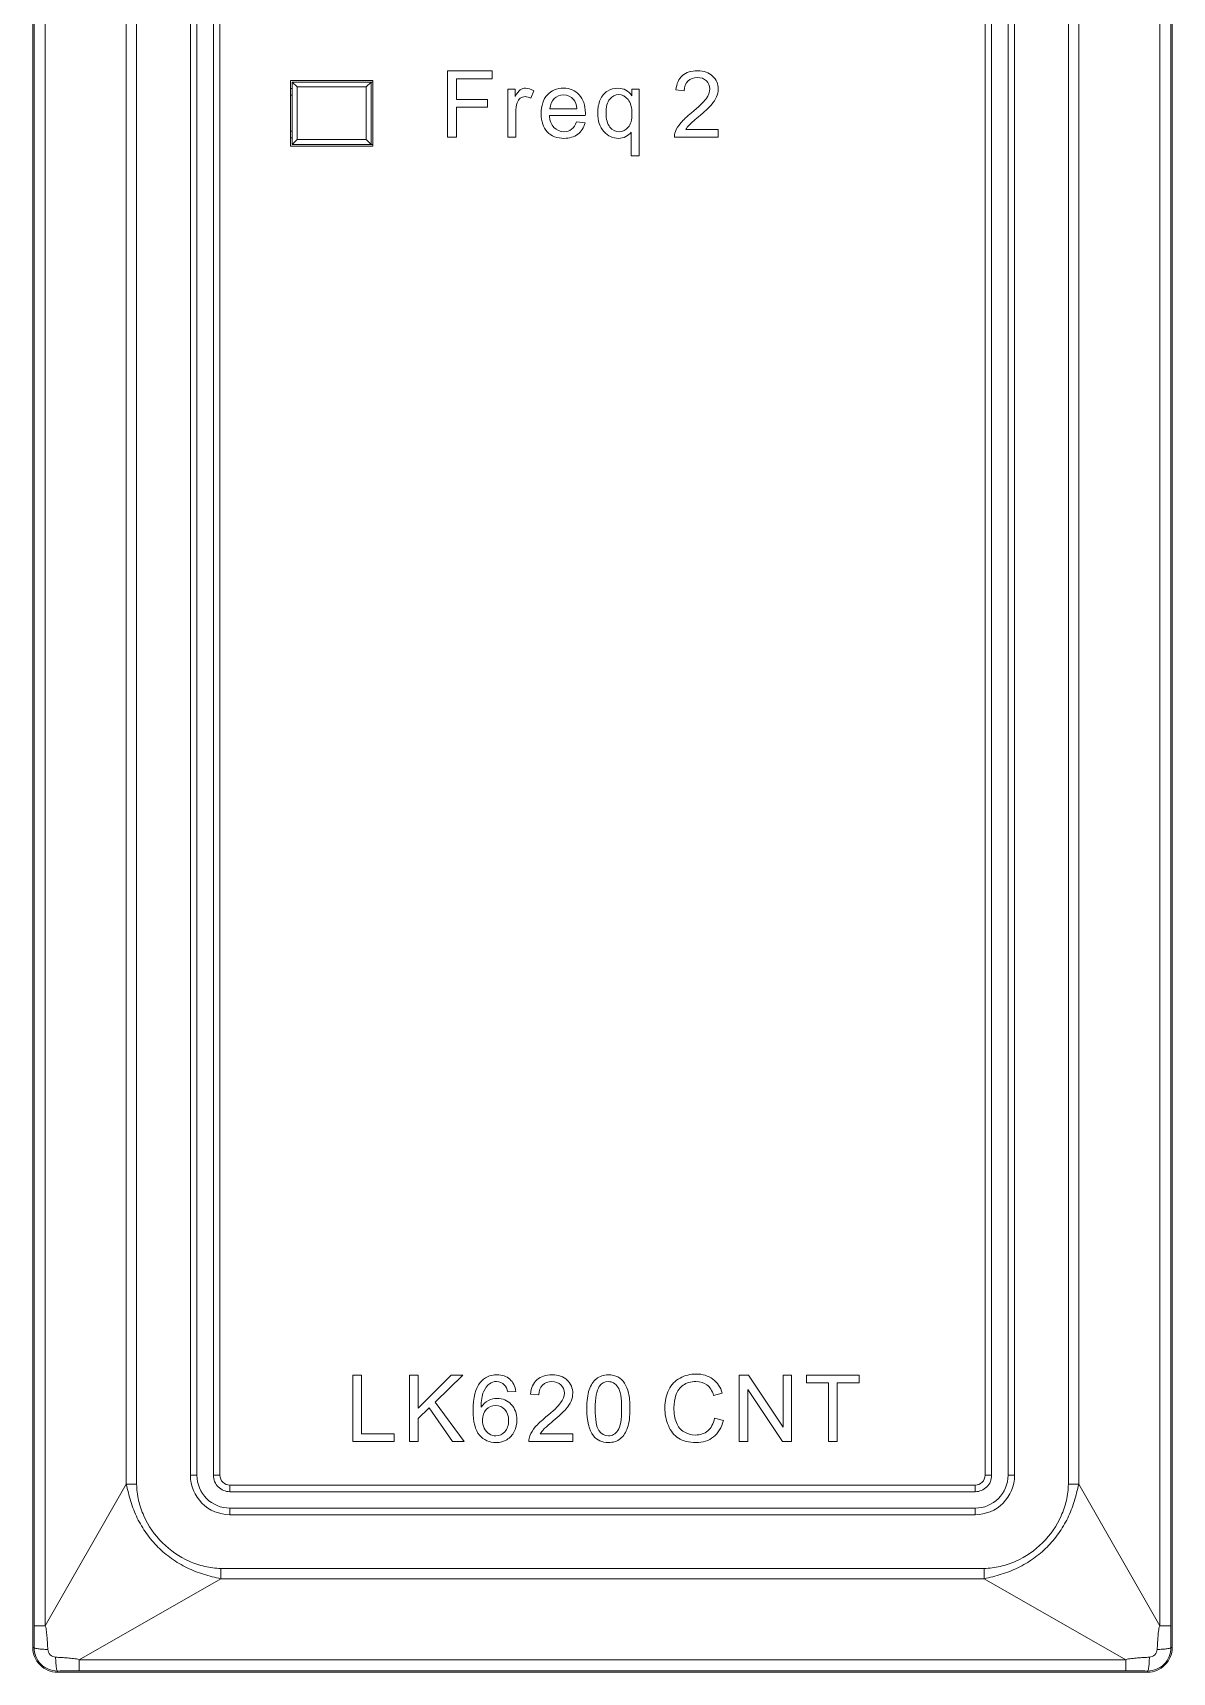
# Model space of a CAD drawing. Header units: millimetres. Extents: x 33157 to 59611, y -29750 to 1750.
# Drawn here: x 53795.77 to 53830.47, y 553.22 to 603.17 of the extents above; entities that cross this region are included whole.
import ezdxf

# ---------------------------------------------------------------- set-up
doc = ezdxf.new("R2010")
doc.units = ezdxf.units.MM
doc.layers.get('0').update_dxf_attribs({"lineweight": 18})

msp = doc.modelspace()

# ---------------------------------------------------------------- linework, layer by layer
at = {"lineweight": 9}
for p, q in [((53795.773, 652.47), (53795.773, 553.97)), ((53830.473, 652.47), (53830.473, 553.97)), ((53795.81, 651.806), (53795.81, 554.634)), ((53796.152, 651.806), (53796.152, 554.634)), ((53830.093, 651.806), (53830.093, 554.634)), ((53830.435, 651.806), (53830.435, 554.634)), ((53798.619, 647.49), (53798.619, 558.951)), ((53798.935, 647.49), (53798.935, 558.951)), ((53827.31, 647.49), (53827.31, 558.951)), ((53827.627, 647.49), (53827.627, 558.951)), ((53800.573, 647.22), (53800.573, 559.22)), ((53800.773, 647.22), (53800.773, 559.22)), ((53801.273, 647.22), (53801.273, 559.22)), ((53801.473, 647.22), (53801.473, 559.22)), ((53824.773, 647.22), (53824.773, 559.22)), ((53824.973, 647.22), (53824.973, 559.22)), ((53825.473, 647.22), (53825.473, 559.22)), ((53825.673, 647.22), (53825.673, 559.22)), ((53803.623, 601.72), (53803.623, 599.72)), ((53803.673, 601.67), (53803.673, 599.77)), ((53803.823, 601.52), (53803.823, 599.92)), ((53805.923, 601.52), (53805.923, 599.92)), ((53806.073, 601.67), (53806.073, 599.77)), ((53806.123, 601.72), (53806.123, 599.72)), ((53798.619, 558.951), (53798.619, 558.951)), ((53798.935, 558.951), (53798.935, 558.951)), ((53800.773, 559.22), (53800.773, 559.22)), ((53801.473, 559.22), (53801.473, 559.22)), ((53824.973, 559.22), (53824.973, 559.22)), ((53825.673, 559.22), (53825.673, 559.22)), ((53827.627, 558.951), (53827.627, 558.951)), ((53801.773, 558.92), (53801.773, 558.92)), ((53801.773, 558.92), (53801.773, 558.72)), ((53824.473, 558.92), (53824.473, 558.92)), ((53824.473, 558.92), (53824.473, 558.92)), ((53824.473, 558.92), (53824.473, 558.72)), ((53824.473, 558.72), (53824.473, 558.72)), ((53801.773, 558.22), (53801.773, 558.22)), ((53801.773, 558.22), (53801.773, 558.02)), ((53824.473, 558.22), (53824.473, 558.22)), ((53824.473, 558.22), (53824.473, 558.22)), ((53824.473, 558.22), (53824.473, 558.02)), ((53824.473, 558.02), (53824.473, 558.02)), ((53801.503, 556.383), (53801.503, 556.383)), ((53801.503, 556.383), (53801.503, 556.066)), ((53801.503, 556.066), (53801.503, 556.066)), ((53824.742, 556.383), (53824.742, 556.383)), ((53824.742, 556.383), (53824.742, 556.383)), ((53824.742, 556.383), (53824.742, 556.066)), ((53824.742, 556.066), (53824.742, 556.066)), ((53796.152, 554.634), (53796.152, 554.634)), ((53830.435, 554.634), (53830.435, 554.634)), ((53795.809, 553.97), (53795.809, 553.97)), ((53830.473, 553.97), (53830.473, 553.97)), ((53797.187, 553.6), (53797.187, 553.6)), ((53797.187, 553.6), (53797.187, 553.258)), ((53829.058, 553.6), (53829.058, 553.6)), ((53829.058, 553.6), (53829.058, 553.6)), ((53829.058, 553.6), (53829.058, 553.258)), ((53796.523, 553.257), (53796.523, 553.257)), ((53796.523, 553.257), (53796.523, 553.22)), ((53829.058, 553.258), (53829.058, 553.258)), ((53829.723, 553.257), (53829.723, 553.257)), ((53829.723, 553.257), (53829.723, 553.22)), ((53829.723, 553.22), (53829.723, 553.22))]:
    msp.add_line(p, q, dxfattribs=at)
for points, knots in [([(53808.404, 599.986), (53808.404, 599.986), (53808.404, 602.007), (53808.404, 602.007), (53808.404, 602.007), (53809.767, 602.007), (53809.767, 602.007), (53809.767, 602.007), (53809.767, 601.77), (53809.767, 601.77), (53809.767, 601.77), (53808.672, 601.77), (53808.672, 601.77), (53808.672, 601.77), (53808.672, 601.14), (53808.672, 601.14), (53808.672, 601.14), (53809.62, 601.14), (53809.62, 601.14), (53809.62, 601.14), (53809.62, 600.903), (53809.62, 600.903), (53809.62, 600.903), (53808.672, 600.903), (53808.672, 600.903), (53808.672, 600.903), (53808.672, 599.986), (53808.672, 599.986), (53808.672, 599.986), (53808.404, 599.986), (53808.404, 599.986)], [0, 0, 0, 0, 136748.721466, 136748.721466, 136748.721466, 273497.442932, 273497.442932, 273497.442932, 410246.164398, 410246.164398, 410246.164398, 546994.885864, 546994.885864, 546994.885864, 683743.607331, 683743.607331, 683743.607331, 820492.328797, 820492.328797, 820492.328797, 957241.050263, 957241.050263, 957241.050263, 1093989.771729, 1093989.771729, 1093989.771729, 1230738.493195, 1230738.493195, 1230738.493195, 1367487.214661, 1367487.214661, 1367487.214661, 1367487.214661]), ([(53816.649, 600.223), (53816.649, 600.223), (53816.649, 599.986), (53816.649, 599.986), (53816.649, 599.986), (53815.312, 599.986), (53815.312, 599.986), (53815.31, 600.046), (53815.32, 600.103), (53815.341, 600.159), (53815.375, 600.25), (53815.43, 600.339), (53815.506, 600.427), (53815.582, 600.515), (53815.69, 600.617), (53815.83, 600.732), (53816.049, 600.912), (53816.198, 601.055), (53816.275, 601.16), (53816.353, 601.266), (53816.392, 601.365), (53816.392, 601.459), (53816.392, 601.558), (53816.357, 601.64), (53816.287, 601.708), (53816.216, 601.775), (53816.124, 601.809), (53816.011, 601.809), (53815.891, 601.809), (53815.795, 601.774), (53815.723, 601.702), (53815.651, 601.631), (53815.615, 601.532), (53815.614, 601.406), (53815.614, 601.406), (53815.36, 601.431), (53815.36, 601.431), (53815.377, 601.621), (53815.443, 601.766), (53815.557, 601.866), (53815.671, 601.965), (53815.824, 602.015), (53816.016, 602.015), (53816.21, 602.015), (53816.364, 601.962), (53816.477, 601.854), (53816.59, 601.746), (53816.646, 601.613), (53816.646, 601.454), (53816.646, 601.373), (53816.63, 601.293), (53816.597, 601.215), (53816.564, 601.137), (53816.509, 601.054), (53816.432, 600.968), (53816.355, 600.882), (53816.227, 600.763), (53816.05, 600.612), (53815.9, 600.487), (53815.805, 600.402), (53815.762, 600.358), (53815.72, 600.313), (53815.685, 600.268), (53815.657, 600.223), (53815.657, 600.223), (53816.649, 600.223), (53816.649, 600.223)], [0, 0, 0, 0, 132639.013746, 132639.013746, 132639.013746, 265278.027493, 265278.027493, 265278.027493, 397917.041239, 397917.041239, 397917.041239, 530556.054986, 530556.054986, 530556.054986, 663195.068732, 663195.068732, 663195.068732, 795834.082478, 795834.082478, 795834.082478, 928473.096225, 928473.096225, 928473.096225, 1061112.109971, 1061112.109971, 1061112.109971, 1193751.123718, 1193751.123718, 1193751.123718, 1326390.137464, 1326390.137464, 1326390.137464, 1459029.15121, 1459029.15121, 1459029.15121, 1591668.164957, 1591668.164957, 1591668.164957, 1724307.178703, 1724307.178703, 1724307.178703, 1856946.19245, 1856946.19245, 1856946.19245, 1989585.206196, 1989585.206196, 1989585.206196, 2122224.219942, 2122224.219942, 2122224.219942, 2254863.233689, 2254863.233689, 2254863.233689, 2387502.247435, 2387502.247435, 2387502.247435, 2520141.261182, 2520141.261182, 2520141.261182, 2652780.274928, 2652780.274928, 2652780.274928, 2785419.288674, 2785419.288674, 2785419.288674, 2918058.302421, 2918058.302421, 2918058.302421, 2918058.302421]), ([(53810.236, 599.986), (53810.236, 599.986), (53810.236, 601.451), (53810.236, 601.451), (53810.236, 601.451), (53810.459, 601.451), (53810.459, 601.451), (53810.459, 601.451), (53810.459, 601.227), (53810.459, 601.227), (53810.516, 601.33), (53810.569, 601.399), (53810.617, 601.432), (53810.666, 601.465), (53810.719, 601.482), (53810.777, 601.482), (53810.861, 601.482), (53810.946, 601.456), (53811.032, 601.403), (53811.032, 601.403), (53810.944, 601.174), (53810.944, 601.174), (53810.884, 601.208), (53810.824, 601.225), (53810.763, 601.225), (53810.709, 601.225), (53810.661, 601.209), (53810.618, 601.176), (53810.575, 601.144), (53810.545, 601.099), (53810.526, 601.041), (53810.498, 600.953), (53810.485, 600.856), (53810.485, 600.751), (53810.485, 600.751), (53810.485, 599.986), (53810.485, 599.986), (53810.485, 599.986), (53810.236, 599.986), (53810.236, 599.986)], [0, 0, 0, 0, 135031.786244, 135031.786244, 135031.786244, 270063.572489, 270063.572489, 270063.572489, 405095.358733, 405095.358733, 405095.358733, 540127.144978, 540127.144978, 540127.144978, 675158.931222, 675158.931222, 675158.931222, 810190.717467, 810190.717467, 810190.717467, 945222.503711, 945222.503711, 945222.503711, 1080254.289956, 1080254.289956, 1080254.289956, 1215286.0762, 1215286.0762, 1215286.0762, 1350317.862445, 1350317.862445, 1350317.862445, 1485349.648689, 1485349.648689, 1485349.648689, 1620381.434934, 1620381.434934, 1620381.434934, 1755413.221178, 1755413.221178, 1755413.221178, 1755413.221178]), ([(53812.335, 600.46), (53812.335, 600.46), (53812.592, 600.426), (53812.592, 600.426), (53812.552, 600.277), (53812.477, 600.161), (53812.368, 600.079), (53812.259, 599.996), (53812.12, 599.955), (53811.95, 599.955), (53811.736, 599.955), (53811.567, 600.021), (53811.442, 600.153), (53811.317, 600.284), (53811.254, 600.469), (53811.254, 600.706), (53811.254, 600.952), (53811.317, 601.143), (53811.444, 601.278), (53811.57, 601.414), (53811.734, 601.482), (53811.936, 601.482), (53812.131, 601.482), (53812.291, 601.416), (53812.414, 601.282), (53812.538, 601.149), (53812.6, 600.962), (53812.6, 600.721), (53812.6, 600.706), (53812.6, 600.684), (53812.599, 600.655), (53812.599, 600.655), (53811.508, 600.655), (53811.508, 600.655), (53811.517, 600.495), (53811.563, 600.371), (53811.644, 600.286), (53811.726, 600.201), (53811.828, 600.158), (53811.95, 600.158), (53812.041, 600.158), (53812.118, 600.182), (53812.182, 600.23), (53812.247, 600.278), (53812.297, 600.355), (53812.335, 600.46)], [0, 0, 0, 0, 134256.132797, 134256.132797, 134256.132797, 268512.265594, 268512.265594, 268512.265594, 402768.398391, 402768.398391, 402768.398391, 537024.531188, 537024.531188, 537024.531188, 671280.663985, 671280.663985, 671280.663985, 805536.796782, 805536.796782, 805536.796782, 939792.92958, 939792.92958, 939792.92958, 1074049.062377, 1074049.062377, 1074049.062377, 1208305.195174, 1208305.195174, 1208305.195174, 1342561.327971, 1342561.327971, 1342561.327971, 1476817.460768, 1476817.460768, 1476817.460768, 1611073.593565, 1611073.593565, 1611073.593565, 1745329.726362, 1745329.726362, 1745329.726362, 1879585.859159, 1879585.859159, 1879585.859159, 2013841.991956, 2013841.991956, 2013841.991956, 2013841.991956]), ([(53813.995, 599.425), (53813.995, 599.425), (53813.995, 600.143), (53813.995, 600.143), (53813.956, 600.089), (53813.902, 600.044), (53813.833, 600.009), (53813.764, 599.973), (53813.69, 599.955), (53813.612, 599.955), (53813.439, 599.955), (53813.29, 600.024), (53813.164, 600.163), (53813.039, 600.301), (53812.976, 600.491), (53812.976, 600.732), (53812.976, 600.879), (53813.002, 601.011), (53813.052, 601.127), (53813.104, 601.243), (53813.178, 601.332), (53813.274, 601.392), (53813.371, 601.452), (53813.478, 601.482), (53813.593, 601.482), (53813.774, 601.482), (53813.917, 601.406), (53814.02, 601.254), (53814.02, 601.254), (53814.02, 601.451), (53814.02, 601.451), (53814.02, 601.451), (53814.243, 601.451), (53814.243, 601.451), (53814.243, 601.451), (53814.243, 599.425), (53814.243, 599.425), (53814.243, 599.425), (53813.995, 599.425), (53813.995, 599.425)], [0, 0, 0, 0, 135040.063046, 135040.063046, 135040.063046, 270080.126092, 270080.126092, 270080.126092, 405120.189137, 405120.189137, 405120.189137, 540160.252183, 540160.252183, 540160.252183, 675200.315229, 675200.315229, 675200.315229, 810240.378275, 810240.378275, 810240.378275, 945280.44132, 945280.44132, 945280.44132, 1080320.504366, 1080320.504366, 1080320.504366, 1215360.567412, 1215360.567412, 1215360.567412, 1350400.630458, 1350400.630458, 1350400.630458, 1485440.693504, 1485440.693504, 1485440.693504, 1620480.756549, 1620480.756549, 1620480.756549, 1755520.819595, 1755520.819595, 1755520.819595, 1755520.819595]), ([(53811.522, 600.858), (53811.522, 600.858), (53812.338, 600.858), (53812.338, 600.858), (53812.327, 600.981), (53812.295, 601.074), (53812.244, 601.135), (53812.166, 601.231), (53812.063, 601.279), (53811.938, 601.279), (53811.824, 601.279), (53811.728, 601.241), (53811.651, 601.164), (53811.573, 601.088), (53811.531, 600.986), (53811.522, 600.858)], [0, 0, 0, 0, 144388.254607, 144388.254607, 144388.254607, 288776.509214, 288776.509214, 288776.509214, 433164.763822, 433164.763822, 433164.763822, 577553.018429, 577553.018429, 577553.018429, 721941.273036, 721941.273036, 721941.273036, 721941.273036]), ([(53813.23, 600.723), (53813.23, 600.535), (53813.27, 600.393), (53813.349, 600.299), (53813.428, 600.205), (53813.522, 600.158), (53813.633, 600.158), (53813.739, 600.158), (53813.829, 600.203), (53813.906, 600.292), (53813.982, 600.382), (53814.02, 600.518), (53814.02, 600.701), (53814.02, 600.895), (53813.98, 601.042), (53813.9, 601.14), (53813.819, 601.238), (53813.725, 601.287), (53813.616, 601.287), (53813.509, 601.287), (53813.417, 601.242), (53813.343, 601.15), (53813.268, 601.059), (53813.23, 600.917), (53813.23, 600.723)], [0, 0, 0, 0, 138657.348166, 138657.348166, 138657.348166, 277314.696331, 277314.696331, 277314.696331, 415972.044497, 415972.044497, 415972.044497, 554629.392663, 554629.392663, 554629.392663, 693286.740828, 693286.740828, 693286.740828, 831944.088994, 831944.088994, 831944.088994, 970601.43716, 970601.43716, 970601.43716, 1109258.785326, 1109258.785326, 1109258.785326, 1109258.785326]), ([(53805.514, 560.251), (53805.514, 560.251), (53805.514, 562.272), (53805.514, 562.272), (53805.514, 562.272), (53805.782, 562.272), (53805.782, 562.272), (53805.782, 562.272), (53805.782, 560.488), (53805.782, 560.488), (53805.782, 560.488), (53806.775, 560.488), (53806.775, 560.488), (53806.775, 560.488), (53806.775, 560.251), (53806.775, 560.251), (53806.775, 560.251), (53805.514, 560.251), (53805.514, 560.251)], [0, 0, 0, 0, 141839.39057, 141839.39057, 141839.39057, 283678.78114, 283678.78114, 283678.78114, 425518.17171, 425518.17171, 425518.17171, 567357.56228, 567357.56228, 567357.56228, 709196.95285, 709196.95285, 709196.95285, 851036.34342, 851036.34342, 851036.34342, 851036.34342]), ([(53807.24, 560.251), (53807.24, 560.251), (53807.24, 562.272), (53807.24, 562.272), (53807.24, 562.272), (53807.508, 562.272), (53807.508, 562.272), (53807.508, 562.272), (53807.508, 561.27), (53807.508, 561.27), (53807.508, 561.27), (53808.512, 562.272), (53808.512, 562.272), (53808.512, 562.272), (53808.874, 562.272), (53808.874, 562.272), (53808.874, 562.272), (53808.027, 561.452), (53808.027, 561.452), (53808.027, 561.452), (53808.911, 560.251), (53808.911, 560.251), (53808.911, 560.251), (53808.558, 560.251), (53808.558, 560.251), (53808.558, 560.251), (53807.839, 561.271), (53807.839, 561.271), (53807.839, 561.271), (53807.508, 560.951), (53807.508, 560.951), (53807.508, 560.951), (53807.508, 560.251), (53807.508, 560.251), (53807.508, 560.251), (53807.24, 560.251), (53807.24, 560.251)], [0, 0, 0, 0, 135533.724377, 135533.724377, 135533.724377, 271067.448754, 271067.448754, 271067.448754, 406601.173131, 406601.173131, 406601.173131, 542134.897508, 542134.897508, 542134.897508, 677668.621885, 677668.621885, 677668.621885, 813202.346262, 813202.346262, 813202.346262, 948736.070639, 948736.070639, 948736.070639, 1084269.795016, 1084269.795016, 1084269.795016, 1219803.519393, 1219803.519393, 1219803.519393, 1355337.24377, 1355337.24377, 1355337.24377, 1490870.968147, 1490870.968147, 1490870.968147, 1626404.692524, 1626404.692524, 1626404.692524, 1626404.692524]), ([(53810.482, 561.778), (53810.482, 561.778), (53810.236, 561.758), (53810.236, 561.758), (53810.214, 561.855), (53810.183, 561.926), (53810.142, 561.971), (53810.074, 562.042), (53809.991, 562.077), (53809.892, 562.077), (53809.813, 562.077), (53809.742, 562.055), (53809.682, 562.011), (53809.604, 561.954), (53809.543, 561.871), (53809.497, 561.762), (53809.452, 561.652), (53809.428, 561.496), (53809.426, 561.295), (53809.486, 561.385), (53809.559, 561.453), (53809.646, 561.497), (53809.733, 561.541), (53809.823, 561.563), (53809.918, 561.563), (53810.083, 561.563), (53810.225, 561.502), (53810.341, 561.38), (53810.457, 561.258), (53810.516, 561.101), (53810.516, 560.908), (53810.516, 560.781), (53810.488, 560.663), (53810.434, 560.554), (53810.379, 560.445), (53810.304, 560.362), (53810.208, 560.304), (53810.113, 560.246), (53810.004, 560.217), (53809.883, 560.217), (53809.676, 560.217), (53809.507, 560.293), (53809.376, 560.445), (53809.246, 560.597), (53809.181, 560.848), (53809.181, 561.197), (53809.181, 561.587), (53809.253, 561.871), (53809.398, 562.049), (53809.524, 562.203), (53809.693, 562.28), (53809.908, 562.28), (53810.066, 562.28), (53810.197, 562.235), (53810.299, 562.147), (53810.4, 562.058), (53810.462, 561.935), (53810.482, 561.778)], [0, 0, 0, 0, 133232.380423, 133232.380423, 133232.380423, 266464.760845, 266464.760845, 266464.760845, 399697.141268, 399697.141268, 399697.141268, 532929.521691, 532929.521691, 532929.521691, 666161.902114, 666161.902114, 666161.902114, 799394.282536, 799394.282536, 799394.282536, 932626.662959, 932626.662959, 932626.662959, 1065859.043382, 1065859.043382, 1065859.043382, 1199091.423805, 1199091.423805, 1199091.423805, 1332323.804227, 1332323.804227, 1332323.804227, 1465556.18465, 1465556.18465, 1465556.18465, 1598788.565073, 1598788.565073, 1598788.565073, 1732020.945495, 1732020.945495, 1732020.945495, 1865253.325918, 1865253.325918, 1865253.325918, 1998485.706341, 1998485.706341, 1998485.706341, 2131718.086764, 2131718.086764, 2131718.086764, 2264950.467186, 2264950.467186, 2264950.467186, 2398182.847609, 2398182.847609, 2398182.847609, 2531415.228032, 2531415.228032, 2531415.228032, 2531415.228032]), ([(53812.22, 560.488), (53812.22, 560.488), (53812.22, 560.251), (53812.22, 560.251), (53812.22, 560.251), (53810.882, 560.251), (53810.882, 560.251), (53810.88, 560.311), (53810.89, 560.368), (53810.911, 560.424), (53810.945, 560.514), (53811, 560.604), (53811.076, 560.692), (53811.152, 560.78), (53811.26, 560.882), (53811.401, 560.997), (53811.619, 561.177), (53811.768, 561.32), (53811.846, 561.425), (53811.924, 561.53), (53811.963, 561.63), (53811.963, 561.724), (53811.963, 561.822), (53811.927, 561.905), (53811.857, 561.973), (53811.786, 562.04), (53811.694, 562.074), (53811.581, 562.074), (53811.461, 562.074), (53811.365, 562.038), (53811.293, 561.967), (53811.221, 561.896), (53811.185, 561.797), (53811.184, 561.671), (53811.184, 561.671), (53810.93, 561.696), (53810.93, 561.696), (53810.947, 561.886), (53811.013, 562.031), (53811.127, 562.131), (53811.241, 562.23), (53811.394, 562.28), (53811.586, 562.28), (53811.78, 562.28), (53811.934, 562.226), (53812.047, 562.119), (53812.16, 562.011), (53812.217, 561.877), (53812.217, 561.718), (53812.217, 561.638), (53812.2, 561.558), (53812.167, 561.48), (53812.134, 561.401), (53812.079, 561.319), (53812.002, 561.233), (53811.925, 561.147), (53811.798, 561.028), (53811.62, 560.877), (53811.471, 560.752), (53811.375, 560.667), (53811.332, 560.623), (53811.29, 560.578), (53811.255, 560.533), (53811.228, 560.488), (53811.228, 560.488), (53812.22, 560.488), (53812.22, 560.488)], [0, 0, 0, 0, 132676.51813, 132676.51813, 132676.51813, 265353.03626, 265353.03626, 265353.03626, 398029.55439, 398029.55439, 398029.55439, 530706.07252, 530706.07252, 530706.07252, 663382.59065, 663382.59065, 663382.59065, 796059.10878, 796059.10878, 796059.10878, 928735.626911, 928735.626911, 928735.626911, 1061412.145041, 1061412.145041, 1061412.145041, 1194088.663171, 1194088.663171, 1194088.663171, 1326765.181301, 1326765.181301, 1326765.181301, 1459441.699431, 1459441.699431, 1459441.699431, 1592118.217561, 1592118.217561, 1592118.217561, 1724794.735691, 1724794.735691, 1724794.735691, 1857471.253821, 1857471.253821, 1857471.253821, 1990147.771951, 1990147.771951, 1990147.771951, 2122824.290081, 2122824.290081, 2122824.290081, 2255500.808211, 2255500.808211, 2255500.808211, 2388177.326341, 2388177.326341, 2388177.326341, 2520853.844472, 2520853.844472, 2520853.844472, 2653530.362602, 2653530.362602, 2653530.362602, 2786206.880732, 2786206.880732, 2786206.880732, 2918883.398862, 2918883.398862, 2918883.398862, 2918883.398862]), ([(53812.645, 561.248), (53812.645, 561.487), (53812.669, 561.679), (53812.718, 561.825), (53812.768, 561.972), (53812.841, 562.084), (53812.937, 562.163), (53813.034, 562.241), (53813.156, 562.28), (53813.302, 562.28), (53813.411, 562.28), (53813.506, 562.258), (53813.588, 562.215), (53813.67, 562.171), (53813.738, 562.108), (53813.79, 562.026), (53813.843, 561.944), (53813.884, 561.844), (53813.914, 561.726), (53813.945, 561.607), (53813.96, 561.448), (53813.96, 561.248), (53813.96, 561.011), (53813.936, 560.819), (53813.887, 560.673), (53813.839, 560.527), (53813.766, 560.415), (53813.669, 560.336), (53813.572, 560.257), (53813.45, 560.217), (53813.302, 560.217), (53813.108, 560.217), (53812.955, 560.286), (53812.844, 560.425), (53812.711, 560.594), (53812.645, 560.869), (53812.645, 561.248)], [0, 0, 0, 0, 135551.088079, 135551.088079, 135551.088079, 271102.176158, 271102.176158, 271102.176158, 406653.264238, 406653.264238, 406653.264238, 542204.352317, 542204.352317, 542204.352317, 677755.440396, 677755.440396, 677755.440396, 813306.528475, 813306.528475, 813306.528475, 948857.616554, 948857.616554, 948857.616554, 1084408.704634, 1084408.704634, 1084408.704634, 1219959.792713, 1219959.792713, 1219959.792713, 1355510.880792, 1355510.880792, 1355510.880792, 1491061.968871, 1491061.968871, 1491061.968871, 1626613.056951, 1626613.056951, 1626613.056951, 1626613.056951]), ([(53812.899, 561.247), (53812.899, 560.915), (53812.937, 560.694), (53813.015, 560.584), (53813.093, 560.475), (53813.189, 560.42), (53813.302, 560.42), (53813.416, 560.42), (53813.512, 560.475), (53813.59, 560.585), (53813.667, 560.695), (53813.706, 560.916), (53813.706, 561.247), (53813.706, 561.58), (53813.667, 561.801), (53813.59, 561.91), (53813.513, 562.02), (53813.416, 562.074), (53813.3, 562.074), (53813.186, 562.074), (53813.095, 562.026), (53813.026, 561.929), (53812.941, 561.806), (53812.899, 561.579), (53812.899, 561.247)], [0, 0, 0, 0, 138706.397859, 138706.397859, 138706.397859, 277412.795717, 277412.795717, 277412.795717, 416119.193576, 416119.193576, 416119.193576, 554825.591434, 554825.591434, 554825.591434, 693531.989293, 693531.989293, 693531.989293, 832238.387151, 832238.387151, 832238.387151, 970944.78501, 970944.78501, 970944.78501, 1109651.182868, 1109651.182868, 1109651.182868, 1109651.182868]), ([(53816.537, 560.96), (53816.537, 560.96), (53816.805, 560.892), (53816.805, 560.892), (53816.749, 560.672), (53816.648, 560.505), (53816.503, 560.39), (53816.357, 560.275), (53816.18, 560.217), (53815.969, 560.217), (53815.752, 560.217), (53815.575, 560.261), (53815.439, 560.35), (53815.302, 560.439), (53815.199, 560.567), (53815.128, 560.735), (53815.057, 560.903), (53815.021, 561.083), (53815.021, 561.276), (53815.021, 561.487), (53815.061, 561.67), (53815.142, 561.827), (53815.222, 561.983), (53815.336, 562.102), (53815.484, 562.184), (53815.633, 562.265), (53815.796, 562.306), (53815.974, 562.306), (53816.176, 562.306), (53816.346, 562.254), (53816.483, 562.151), (53816.621, 562.048), (53816.717, 561.904), (53816.771, 561.718), (53816.771, 561.718), (53816.508, 561.655), (53816.508, 561.655), (53816.462, 561.802), (53816.394, 561.909), (53816.305, 561.976), (53816.216, 562.044), (53816.104, 562.077), (53815.969, 562.077), (53815.814, 562.077), (53815.684, 562.04), (53815.58, 561.965), (53815.476, 561.891), (53815.403, 561.791), (53815.361, 561.666), (53815.319, 561.54), (53815.298, 561.411), (53815.298, 561.278), (53815.298, 561.106), (53815.323, 560.956), (53815.373, 560.828), (53815.422, 560.7), (53815.5, 560.604), (53815.605, 560.541), (53815.711, 560.477), (53815.825, 560.446), (53815.947, 560.446), (53816.097, 560.446), (53816.223, 560.489), (53816.326, 560.575), (53816.43, 560.662), (53816.5, 560.79), (53816.537, 560.96)], [0, 0, 0, 0, 132686.835219, 132686.835219, 132686.835219, 265373.670438, 265373.670438, 265373.670438, 398060.505657, 398060.505657, 398060.505657, 530747.340876, 530747.340876, 530747.340876, 663434.176095, 663434.176095, 663434.176095, 796121.011314, 796121.011314, 796121.011314, 928807.846533, 928807.846533, 928807.846533, 1061494.681752, 1061494.681752, 1061494.681752, 1194181.516971, 1194181.516971, 1194181.516971, 1326868.35219, 1326868.35219, 1326868.35219, 1459555.187409, 1459555.187409, 1459555.187409, 1592242.022628, 1592242.022628, 1592242.022628, 1724928.857847, 1724928.857847, 1724928.857847, 1857615.693065, 1857615.693065, 1857615.693065, 1990302.528284, 1990302.528284, 1990302.528284, 2122989.363503, 2122989.363503, 2122989.363503, 2255676.198722, 2255676.198722, 2255676.198722, 2388363.033941, 2388363.033941, 2388363.033941, 2521049.86916, 2521049.86916, 2521049.86916, 2653736.704379, 2653736.704379, 2653736.704379, 2786423.539598, 2786423.539598, 2786423.539598, 2919110.374817, 2919110.374817, 2919110.374817, 2919110.374817]), ([(53817.289, 560.251), (53817.289, 560.251), (53817.289, 562.272), (53817.289, 562.272), (53817.289, 562.272), (53817.564, 562.272), (53817.564, 562.272), (53817.564, 562.272), (53818.624, 560.686), (53818.624, 560.686), (53818.624, 560.686), (53818.624, 562.272), (53818.624, 562.272), (53818.624, 562.272), (53818.881, 562.272), (53818.881, 562.272), (53818.881, 562.272), (53818.881, 560.251), (53818.881, 560.251), (53818.881, 560.251), (53818.606, 560.251), (53818.606, 560.251), (53818.606, 560.251), (53817.546, 561.837), (53817.546, 561.837), (53817.546, 561.837), (53817.546, 560.251), (53817.546, 560.251), (53817.546, 560.251), (53817.289, 560.251), (53817.289, 560.251)], [0, 0, 0, 0, 136821.429152, 136821.429152, 136821.429152, 273642.858305, 273642.858305, 273642.858305, 410464.287457, 410464.287457, 410464.287457, 547285.71661, 547285.71661, 547285.71661, 684107.145762, 684107.145762, 684107.145762, 820928.574915, 820928.574915, 820928.574915, 957750.004067, 957750.004067, 957750.004067, 1094571.43322, 1094571.43322, 1094571.43322, 1231392.862372, 1231392.862372, 1231392.862372, 1368214.291525, 1368214.291525, 1368214.291525, 1368214.291525]), ([(53820.001, 560.251), (53820.001, 560.251), (53820.001, 562.035), (53820.001, 562.035), (53820.001, 562.035), (53819.335, 562.035), (53819.335, 562.035), (53819.335, 562.035), (53819.335, 562.272), (53819.335, 562.272), (53819.335, 562.272), (53820.935, 562.272), (53820.935, 562.272), (53820.935, 562.272), (53820.935, 562.035), (53820.935, 562.035), (53820.935, 562.035), (53820.269, 562.035), (53820.269, 562.035), (53820.269, 562.035), (53820.269, 560.251), (53820.269, 560.251), (53820.269, 560.251), (53820.001, 560.251), (53820.001, 560.251)], [0, 0, 0, 0, 138720.898573, 138720.898573, 138720.898573, 277441.797146, 277441.797146, 277441.797146, 416162.695719, 416162.695719, 416162.695719, 554883.594292, 554883.594292, 554883.594292, 693604.492865, 693604.492865, 693604.492865, 832325.391438, 832325.391438, 832325.391438, 971046.290011, 971046.290011, 971046.290011, 1109767.188584, 1109767.188584, 1109767.188584, 1109767.188584]), ([(53809.466, 560.906), (53809.466, 560.82), (53809.484, 560.738), (53809.52, 560.66), (53809.557, 560.582), (53809.607, 560.523), (53809.672, 560.482), (53809.737, 560.441), (53809.805, 560.42), (53809.878, 560.42), (53809.984, 560.42), (53810.074, 560.463), (53810.149, 560.547), (53810.224, 560.632), (53810.262, 560.747), (53810.262, 560.892), (53810.262, 561.032), (53810.225, 561.142), (53810.151, 561.222), (53810.077, 561.303), (53809.983, 561.343), (53809.868, 561.343), (53809.757, 561.343), (53809.661, 561.303), (53809.583, 561.222), (53809.505, 561.142), (53809.466, 561.036), (53809.466, 560.906)], [0, 0, 0, 0, 137678.182257, 137678.182257, 137678.182257, 275356.364515, 275356.364515, 275356.364515, 413034.546772, 413034.546772, 413034.546772, 550712.729029, 550712.729029, 550712.729029, 688390.911287, 688390.911287, 688390.911287, 826069.093544, 826069.093544, 826069.093544, 963747.275802, 963747.275802, 963747.275802, 1101425.458059, 1101425.458059, 1101425.458059, 1239103.640316, 1239103.640316, 1239103.640316, 1239103.640316])]:
    msp.add_open_spline(points, degree=3, knots=knots)
for points in [[(53806.123, 601.72), (53806.123, 601.72), (53803.623, 601.72), (53803.623, 601.72)], [(53803.673, 601.47), (53803.673, 601.47), (53803.623, 601.47), (53803.623, 601.47)], [(53803.673, 601.67), (53803.673, 601.67), (53806.123, 601.67), (53806.123, 601.67)], [(53803.673, 601.67), (53803.673, 601.67), (53803.823, 601.52), (53803.823, 601.52)], [(53805.923, 601.52), (53805.923, 601.52), (53803.823, 601.52), (53803.823, 601.52)], [(53806.073, 601.67), (53806.073, 601.67), (53805.923, 601.52), (53805.923, 601.52)], [(53803.673, 601.27), (53803.673, 601.27), (53803.623, 601.27), (53803.623, 601.27)], [(53803.623, 600.17), (53803.623, 600.17), (53803.673, 600.17), (53803.673, 600.17)], [(53803.623, 599.97), (53803.623, 599.97), (53803.673, 599.97), (53803.673, 599.97)], [(53803.673, 599.77), (53803.673, 599.77), (53803.823, 599.92), (53803.823, 599.92)], [(53803.823, 599.92), (53803.823, 599.92), (53805.923, 599.92), (53805.923, 599.92)], [(53806.073, 599.77), (53806.073, 599.77), (53805.923, 599.92), (53805.923, 599.92)], [(53803.623, 599.72), (53803.623, 599.72), (53806.123, 599.72), (53806.123, 599.72)], [(53803.673, 599.77), (53803.673, 599.77), (53806.123, 599.77), (53806.123, 599.77)], [(53796.152, 554.634), (53796.152, 554.634), (53798.619, 558.951), (53798.619, 558.951)], [(53798.935, 558.951), (53798.935, 558.951), (53798.619, 558.951), (53798.619, 558.951)], [(53800.573, 559.22), (53800.573, 559.22), (53800.773, 559.22), (53800.773, 559.22)], [(53801.473, 559.22), (53801.473, 559.22), (53801.273, 559.22), (53801.273, 559.22)], [(53824.773, 559.22), (53824.773, 559.22), (53824.973, 559.22), (53824.973, 559.22)], [(53825.673, 559.22), (53825.673, 559.22), (53825.473, 559.22), (53825.473, 559.22)], [(53827.31, 558.951), (53827.31, 558.951), (53827.627, 558.951), (53827.627, 558.951)], [(53830.093, 554.634), (53830.093, 554.634), (53827.627, 558.951), (53827.627, 558.951)], [(53801.773, 558.92), (53801.773, 558.92), (53824.473, 558.92), (53824.473, 558.92)], [(53801.773, 558.72), (53801.773, 558.72), (53824.473, 558.72), (53824.473, 558.72)], [(53824.473, 558.22), (53824.473, 558.22), (53801.773, 558.22), (53801.773, 558.22)], [(53824.473, 558.02), (53824.473, 558.02), (53801.773, 558.02), (53801.773, 558.02)], [(53797.187, 553.6), (53797.187, 553.6), (53801.503, 556.066), (53801.503, 556.066)], [(53801.503, 556.383), (53801.503, 556.383), (53824.742, 556.383), (53824.742, 556.383)], [(53801.503, 556.066), (53801.503, 556.066), (53824.742, 556.066), (53824.742, 556.066)], [(53829.058, 553.6), (53829.058, 553.6), (53824.742, 556.066), (53824.742, 556.066)], [(53795.81, 554.634), (53795.81, 554.634), (53796.152, 554.634), (53796.152, 554.634)], [(53795.809, 553.97), (53795.81, 554.192), (53795.81, 554.413), (53795.81, 554.634)], [(53830.435, 554.634), (53830.435, 554.634), (53830.093, 554.634), (53830.093, 554.634)], [(53830.435, 554.634), (53830.435, 554.413), (53830.435, 554.192), (53830.436, 553.97)], [(53795.809, 553.97), (53795.809, 553.97), (53795.773, 553.97), (53795.773, 553.97)], [(53830.436, 553.97), (53830.436, 553.97), (53830.473, 553.97), (53830.473, 553.97)], [(53829.058, 553.6), (53829.058, 553.6), (53797.187, 553.6), (53797.187, 553.6)], [(53796.523, 553.22), (53796.523, 553.22), (53829.723, 553.22), (53829.723, 553.22)], [(53797.187, 553.258), (53796.965, 553.258), (53796.744, 553.258), (53796.523, 553.257)], [(53829.058, 553.258), (53829.058, 553.258), (53797.187, 553.258), (53797.187, 553.258)], [(53829.723, 553.257), (53829.501, 553.258), (53829.28, 553.258), (53829.058, 553.258)]]:
    msp.add_open_spline(points, degree=3, dxfattribs=at)
for points, knots in [([(53798.619, 558.951), (53798.64, 558.863), (53798.66, 558.774), (53798.682, 558.686), (53798.704, 558.598), (53798.728, 558.51), (53798.755, 558.424), (53798.809, 558.25), (53798.876, 558.08), (53798.955, 557.917), (53799.035, 557.754), (53799.128, 557.597), (53799.233, 557.449), (53799.339, 557.3), (53799.456, 557.161), (53799.585, 557.032), (53799.713, 556.904), (53799.853, 556.786), (53800.001, 556.681), (53800.149, 556.576), (53800.306, 556.483), (53800.469, 556.403), (53800.633, 556.323), (53800.803, 556.257), (53800.976, 556.203), (53801.063, 556.175), (53801.15, 556.151), (53801.238, 556.129), (53801.326, 556.108), (53801.415, 556.088), (53801.503, 556.066)], [0, 0, 0, 0, 136782.436419, 136782.436419, 136782.436419, 273564.872837, 273564.872837, 273564.872837, 410347.309256, 410347.309256, 410347.309256, 547129.745674, 547129.745674, 547129.745674, 683912.182093, 683912.182093, 683912.182093, 820694.618511, 820694.618511, 820694.618511, 957477.05493, 957477.05493, 957477.05493, 1094259.491348, 1094259.491348, 1094259.491348, 1231041.927767, 1231041.927767, 1231041.927767, 1367824.364185, 1367824.364185, 1367824.364185, 1367824.364185]), ([(53798.935, 558.951), (53798.935, 558.785), (53798.957, 558.618), (53798.995, 558.456), (53799.033, 558.294), (53799.087, 558.136), (53799.155, 557.984), (53799.29, 557.681), (53799.483, 557.402), (53799.719, 557.167), (53799.955, 556.931), (53800.234, 556.738), (53800.536, 556.602), (53800.688, 556.534), (53800.846, 556.481), (53801.009, 556.443), (53801.171, 556.405), (53801.337, 556.382), (53801.503, 556.383)], [0, 0, 0, 0, 141829.192494, 141829.192494, 141829.192494, 283658.384987, 283658.384987, 283658.384987, 425487.577481, 425487.577481, 425487.577481, 567316.769974, 567316.769974, 567316.769974, 709145.962468, 709145.962468, 709145.962468, 850975.154962, 850975.154962, 850975.154962, 850975.154962]), ([(53800.573, 559.22), (53800.573, 558.902), (53800.699, 558.597), (53800.924, 558.372), (53801.149, 558.147), (53801.454, 558.02), (53801.773, 558.02)], [0, 0, 0, 0, 167063.85095, 167063.85095, 167063.85095, 334127.7019, 334127.7019, 334127.7019, 334127.7019]), ([(53800.773, 559.22), (53800.773, 558.955), (53800.878, 558.701), (53801.065, 558.513), (53801.253, 558.326), (53801.507, 558.22), (53801.773, 558.22)], [0, 0, 0, 0, 167064.267518, 167064.267518, 167064.267518, 334128.535037, 334128.535037, 334128.535037, 334128.535037]), ([(53801.273, 559.22), (53801.273, 559.088), (53801.325, 558.96), (53801.419, 558.867), (53801.513, 558.773), (53801.64, 558.72), (53801.773, 558.72)], [0, 0, 0, 0, 167065.309336, 167065.309336, 167065.309336, 334130.618673, 334130.618673, 334130.618673, 334130.618673]), ([(53801.473, 559.22), (53801.473, 559.141), (53801.504, 559.064), (53801.56, 559.008), (53801.617, 558.952), (53801.693, 558.92), (53801.773, 558.92)], [0, 0, 0, 0, 167065.726072, 167065.726072, 167065.726072, 334131.452143, 334131.452143, 334131.452143, 334131.452143]), ([(53824.473, 558.02), (53824.791, 558.02), (53825.096, 558.147), (53825.321, 558.372), (53825.546, 558.597), (53825.673, 558.902), (53825.673, 559.22)], [0, 0, 0, 0, 167139.87304, 167139.87304, 167139.87304, 334279.74608, 334279.74608, 334279.74608, 334279.74608]), ([(53824.473, 558.22), (53824.738, 558.22), (53824.992, 558.326), (53825.18, 558.513), (53825.367, 558.701), (53825.473, 558.955), (53825.473, 559.22)], [0, 0, 0, 0, 167139.427897, 167139.427897, 167139.427897, 334278.855794, 334278.855794, 334278.855794, 334278.855794]), ([(53824.473, 558.72), (53824.605, 558.72), (53824.732, 558.773), (53824.826, 558.867), (53824.92, 558.96), (53824.973, 559.088), (53824.973, 559.22)], [0, 0, 0, 0, 167138.315144, 167138.315144, 167138.315144, 334276.630288, 334276.630288, 334276.630288, 334276.630288]), ([(53824.473, 558.92), (53824.552, 558.92), (53824.628, 558.952), (53824.685, 559.008), (53824.741, 559.064), (53824.773, 559.141), (53824.773, 559.22)], [0, 0, 0, 0, 167137.869975, 167137.869975, 167137.869975, 334275.73995, 334275.73995, 334275.73995, 334275.73995]), ([(53824.742, 556.383), (53824.908, 556.383), (53825.074, 556.405), (53825.237, 556.443), (53825.399, 556.481), (53825.557, 556.534), (53825.709, 556.602), (53826.012, 556.738), (53826.29, 556.931), (53826.526, 557.167), (53826.762, 557.402), (53826.955, 557.681), (53827.09, 557.984), (53827.159, 558.136), (53827.212, 558.294), (53827.25, 558.456), (53827.288, 558.618), (53827.31, 558.785), (53827.31, 558.951)], [0, 0, 0, 0, 141900.180635, 141900.180635, 141900.180635, 283800.36127, 283800.36127, 283800.36127, 425700.541905, 425700.541905, 425700.541905, 567600.72254, 567600.72254, 567600.72254, 709500.903175, 709500.903175, 709500.903175, 851401.08381, 851401.08381, 851401.08381, 851401.08381]), ([(53824.742, 556.066), (53824.83, 556.088), (53824.919, 556.108), (53825.007, 556.129), (53825.095, 556.151), (53825.183, 556.175), (53825.269, 556.203), (53825.443, 556.257), (53825.612, 556.323), (53825.776, 556.403), (53825.939, 556.483), (53826.096, 556.576), (53826.244, 556.681), (53826.392, 556.786), (53826.532, 556.904), (53826.66, 557.032), (53826.789, 557.161), (53826.907, 557.3), (53827.012, 557.449), (53827.117, 557.597), (53827.21, 557.754), (53827.29, 557.917), (53827.37, 558.08), (53827.436, 558.25), (53827.49, 558.424), (53827.517, 558.51), (53827.542, 558.598), (53827.563, 558.686), (53827.585, 558.774), (53827.605, 558.863), (53827.627, 558.951)], [0, 0, 0, 0, 136851.781301, 136851.781301, 136851.781301, 273703.562601, 273703.562601, 273703.562601, 410555.343902, 410555.343902, 410555.343902, 547407.125203, 547407.125203, 547407.125203, 684258.906504, 684258.906504, 684258.906504, 821110.687804, 821110.687804, 821110.687804, 957962.469105, 957962.469105, 957962.469105, 1094814.250406, 1094814.250406, 1094814.250406, 1231666.031706, 1231666.031706, 1231666.031706, 1368517.813007, 1368517.813007, 1368517.813007, 1368517.813007]), ([(53796.23, 553.915), (53796.227, 553.975), (53796.223, 554.035), (53796.22, 554.095), (53796.216, 554.156), (53796.212, 554.216), (53796.207, 554.276), (53796.202, 554.337), (53796.196, 554.397), (53796.189, 554.457), (53796.182, 554.517), (53796.174, 554.578), (53796.152, 554.634)], [0, 0, 0, 0, 148133.70766, 148133.70766, 148133.70766, 296267.41532, 296267.41532, 296267.41532, 444401.12298, 444401.12298, 444401.12298, 592534.83064, 592534.83064, 592534.83064, 592534.83064]), ([(53830.093, 554.634), (53830.082, 554.606), (53830.075, 554.577), (53830.07, 554.547), (53830.064, 554.517), (53830.06, 554.487), (53830.056, 554.457), (53830.048, 554.397), (53830.043, 554.337), (53830.038, 554.276), (53830.033, 554.216), (53830.029, 554.156), (53830.026, 554.095), (53830.022, 554.035), (53830.018, 553.975), (53830.015, 553.915)], [0, 0, 0, 0, 144495.39234, 144495.39234, 144495.39234, 288990.78468, 288990.78468, 288990.78468, 433486.177021, 433486.177021, 433486.177021, 577981.569361, 577981.569361, 577981.569361, 722476.961701, 722476.961701, 722476.961701, 722476.961701]), ([(53795.773, 553.97), (53795.773, 553.771), (53795.852, 553.581), (53795.992, 553.44), (53796.133, 553.299), (53796.324, 553.22), (53796.523, 553.22)], [0, 0, 0, 0, 167056.47328, 167056.47328, 167056.47328, 334112.946559, 334112.946559, 334112.946559, 334112.946559]), ([(53795.809, 553.97), (53795.809, 553.781), (53795.884, 553.6), (53796.018, 553.466), (53796.152, 553.332), (53796.333, 553.257), (53796.523, 553.257)], [0, 0, 0, 0, 167056.549934, 167056.549934, 167056.549934, 334113.099869, 334113.099869, 334113.099869, 334113.099869]), ([(53795.809, 553.97), (53795.81, 553.966), (53795.814, 553.963), (53795.819, 553.96), (53795.827, 553.956), (53795.834, 553.953), (53795.843, 553.951), (53795.855, 553.947), (53795.868, 553.945), (53795.881, 553.942), (53795.898, 553.939), (53795.915, 553.936), (53795.932, 553.934), (53795.976, 553.928), (53796.021, 553.924), (53796.066, 553.921), (53796.121, 553.918), (53796.175, 553.916), (53796.23, 553.915)], [0, 0, 0, 0, 141825.91504, 141825.91504, 141825.91504, 283651.83008, 283651.83008, 283651.83008, 425477.74512, 425477.74512, 425477.74512, 567303.660159, 567303.660159, 567303.660159, 709129.575199, 709129.575199, 709129.575199, 850955.490239, 850955.490239, 850955.490239, 850955.490239]), ([(53829.723, 553.22), (53829.921, 553.22), (53830.112, 553.299), (53830.253, 553.44), (53830.394, 553.581), (53830.473, 553.771), (53830.473, 553.97)], [0, 0, 0, 0, 167163.328967, 167163.328967, 167163.328967, 334326.657934, 334326.657934, 334326.657934, 334326.657934]), ([(53829.723, 553.257), (53829.912, 553.257), (53830.093, 553.332), (53830.227, 553.466), (53830.361, 553.6), (53830.436, 553.781), (53830.436, 553.97)], [0, 0, 0, 0, 167163.24723, 167163.24723, 167163.24723, 334326.494461, 334326.494461, 334326.494461, 334326.494461]), ([(53830.436, 553.97), (53830.435, 553.966), (53830.431, 553.963), (53830.427, 553.96), (53830.418, 553.956), (53830.411, 553.953), (53830.403, 553.951), (53830.39, 553.947), (53830.378, 553.945), (53830.365, 553.942), (53830.348, 553.939), (53830.331, 553.936), (53830.314, 553.934), (53830.269, 553.928), (53830.224, 553.924), (53830.179, 553.921), (53830.124, 553.918), (53830.07, 553.916), (53830.015, 553.915)], [0, 0, 0, 0, 141917.280813, 141917.280813, 141917.280813, 283834.561626, 283834.561626, 283834.561626, 425751.842439, 425751.842439, 425751.842439, 567669.123252, 567669.123252, 567669.123252, 709586.404066, 709586.404066, 709586.404066, 851503.684879, 851503.684879, 851503.684879, 851503.684879]), ([(53796.467, 553.678), (53796.408, 553.681), (53796.348, 553.709), (53796.305, 553.752), (53796.261, 553.796), (53796.233, 553.855), (53796.23, 553.915)], [0, 0, 0, 0, 167057.529632, 167057.529632, 167057.529632, 334115.059264, 334115.059264, 334115.059264, 334115.059264]), ([(53796.523, 553.257), (53796.518, 553.258), (53796.515, 553.262), (53796.513, 553.266), (53796.508, 553.274), (53796.506, 553.282), (53796.503, 553.29), (53796.5, 553.302), (53796.497, 553.315), (53796.494, 553.328), (53796.491, 553.345), (53796.489, 553.362), (53796.486, 553.379), (53796.481, 553.424), (53796.477, 553.469), (53796.474, 553.514), (53796.47, 553.569), (53796.468, 553.623), (53796.467, 553.678)], [0, 0, 0, 0, 141828.371954, 141828.371954, 141828.371954, 283656.743908, 283656.743908, 283656.743908, 425485.115862, 425485.115862, 425485.115862, 567313.487816, 567313.487816, 567313.487816, 709141.85977, 709141.85977, 709141.85977, 850970.231724, 850970.231724, 850970.231724, 850970.231724]), ([(53797.187, 553.6), (53797.159, 553.611), (53797.129, 553.618), (53797.099, 553.623), (53797.069, 553.629), (53797.039, 553.633), (53797.009, 553.637), (53796.949, 553.645), (53796.889, 553.65), (53796.829, 553.655), (53796.768, 553.66), (53796.708, 553.664), (53796.648, 553.667), (53796.588, 553.671), (53796.527, 553.674), (53796.467, 553.678)], [0, 0, 0, 0, 144407.092571, 144407.092571, 144407.092571, 288814.185141, 288814.185141, 288814.185141, 433221.277712, 433221.277712, 433221.277712, 577628.370282, 577628.370282, 577628.370282, 722035.462853, 722035.462853, 722035.462853, 722035.462853]), ([(53829.778, 553.678), (53829.718, 553.674), (53829.658, 553.671), (53829.597, 553.667), (53829.537, 553.664), (53829.477, 553.66), (53829.417, 553.655), (53829.356, 553.65), (53829.296, 553.644), (53829.236, 553.637), (53829.175, 553.63), (53829.115, 553.621), (53829.058, 553.6)], [0, 0, 0, 0, 148226.453388, 148226.453388, 148226.453388, 296452.906775, 296452.906775, 296452.906775, 444679.360163, 444679.360163, 444679.360163, 592905.81355, 592905.81355, 592905.81355, 592905.81355]), ([(53829.723, 553.257), (53829.727, 553.258), (53829.73, 553.262), (53829.732, 553.266), (53829.737, 553.274), (53829.74, 553.282), (53829.742, 553.29), (53829.745, 553.302), (53829.748, 553.315), (53829.751, 553.328), (53829.754, 553.345), (53829.757, 553.362), (53829.759, 553.379), (53829.765, 553.424), (53829.769, 553.469), (53829.771, 553.514), (53829.775, 553.569), (53829.777, 553.623), (53829.778, 553.678)], [0, 0, 0, 0, 141916.473777, 141916.473777, 141916.473777, 283832.947554, 283832.947554, 283832.947554, 425749.421331, 425749.421331, 425749.421331, 567665.895108, 567665.895108, 567665.895108, 709582.368885, 709582.368885, 709582.368885, 851498.842662, 851498.842662, 851498.842662, 851498.842662]), ([(53830.015, 553.915), (53830.012, 553.855), (53829.984, 553.796), (53829.941, 553.752), (53829.897, 553.709), (53829.838, 553.681), (53829.778, 553.678)], [0, 0, 0, 0, 167162.332024, 167162.332024, 167162.332024, 334324.664048, 334324.664048, 334324.664048, 334324.664048])]:
    msp.add_open_spline(points, degree=3, knots=knots, dxfattribs=at)

doc.saveas('drawing.dxf')
